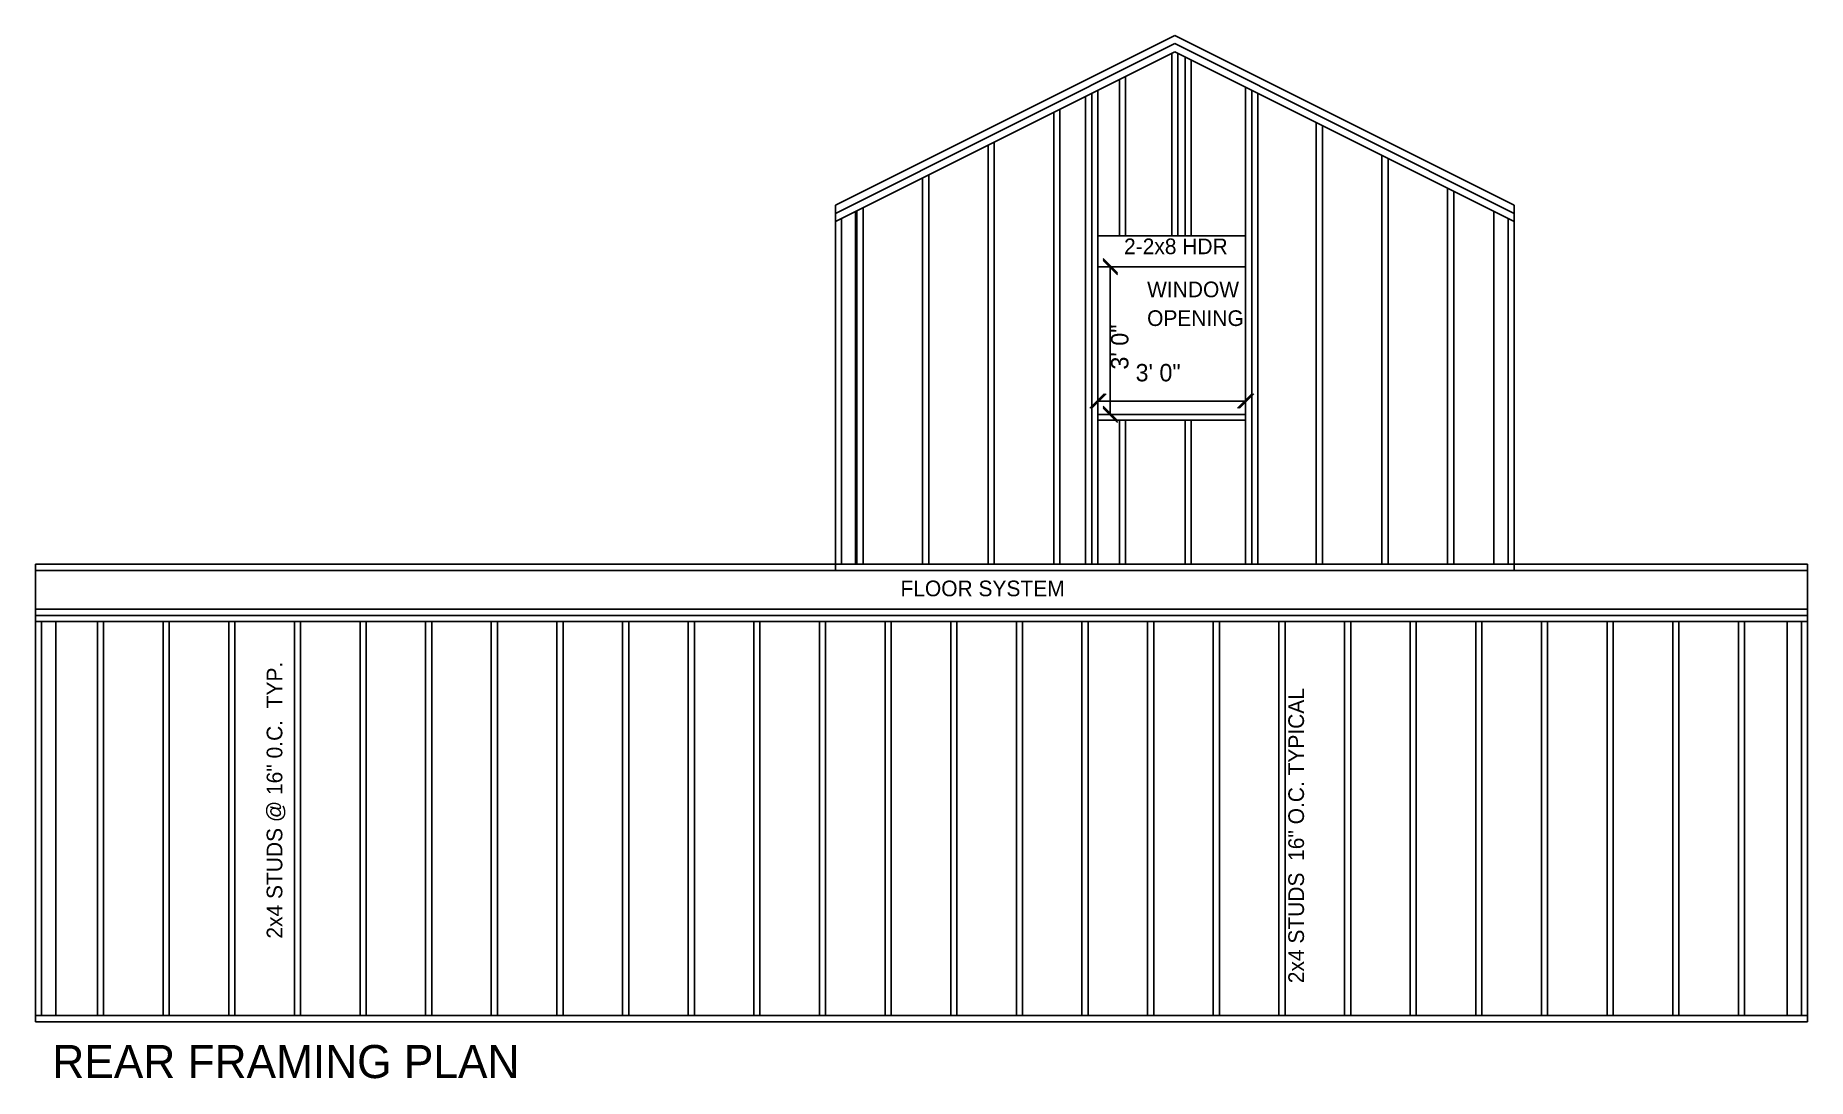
# Model space of a CAD drawing. Extents: x 542 to 974, y 138 to 392.
import ezdxf

# ---------------------------------------------------------------- set-up
doc = ezdxf.new("R2010")
doc.units = 0
for name, color, linetype in [('LAYER_11', 11, 'CONTINUOUS'), ('LAYER_12', 12, 'CONTINUOUS'), ('LAYER_2', 2, 'CONTINUOUS'), ('LAYER_4', 4, 'CONTINUOUS')]:
    doc.layers.add(name, color=color, linetype=linetype)

msp = doc.modelspace()

# ---------------------------------------------------------------- linework, layer by layer
at = {"layer": 'LAYER_11'}
for p, q in [((805.25, 333.875), (801.75, 337.375)), ((805.25, 333.625), (801.75, 337.125)), ((805.25, 333.375), (801.75, 336.875)), ((803.5, 299.375), (803.5, 335.375)), ((802, 304.375), (798.5, 300.875)), ((802.25, 304.375), (798.75, 300.875)), ((802.5, 304.375), (799, 300.875)), ((800.5, 302.625), (836.5, 302.625)), ((834.5, 300.875), (838, 304.375)), ((834.75, 300.875), (838.25, 304.375)), ((835, 300.875), (838.5, 304.375)), ((801.75, 301.375), (805.25, 297.875)), ((801.75, 301.125), (805.25, 297.625)), ((801.75, 300.875), (805.25, 297.375))]:
    msp.add_line(p, q, dxfattribs=at)
at = {"layer": 'LAYER_2'}
for p, q in [((736.5, 350.375), (819.25, 391.75)), ((736.5, 350.375), (819.25, 391.75)), ((736.5, 348.375), (819.25, 389.75)), ((736.5, 348.375), (819.25, 389.75)), ((819.25, 391.75), (902, 350.3752)), ((819.25, 389.75), (902, 348.3752)), ((736.5, 346.375), (819.25, 387.75)), ((736.5, 346.375), (819.25, 387.75)), ((818.5, 387.375), (818.5, 342.875)), ((819.25, 387.75), (902, 346.3752)), ((820, 387.375), (820, 342.875)), ((821.75, 386.5), (821.75, 342.875)), ((823.25, 385.75), (823.25, 342.875)), ((805.75, 381), (805.75, 342.875)), ((807.25, 381.75), (807.25, 342.875)), ((797.5, 376.875), (797.5, 262.875)), ((799, 377.625), (799, 262.875)), ((800.5, 378.375), (800.5, 262.875)), ((836.5, 379.125), (836.5, 262.875)), ((838, 378.375), (838, 262.875)), ((839.5, 377.625), (839.5, 262.875)), ((789.75, 373), (789.75, 262.875)), ((791.25, 373.75), (791.25, 262.875)), ((853.75, 370.5), (853.75, 262.875)), ((855.25, 369.75), (855.25, 262.875)), ((773.75, 365), (773.75, 262.875)), ((775.25, 365.75), (775.25, 262.875)), ((869.75, 362.5), (869.75, 262.875)), ((871.25, 361.75), (871.25, 262.875)), ((757.75, 357), (757.75, 262.875)), ((759.25, 357.75), (759.25, 262.875)), ((885.75, 354.5), (885.75, 262.875)), ((736.5, 350.375), (736.5, 261.375)), ((887.25, 353.75), (887.25, 262.875)), ((902, 350.375), (902, 261.375)), ((738, 347), (738, 262.875)), ((741.375, 348.75), (741.375, 262.875)), ((741.75, 349), (741.75, 262.875)), ((743.25, 349.75), (743.25, 262.875)), ((897, 348.875), (897, 262.875)), ((900.5, 347.125), (900.5, 262.875)), ((800.5, 342.875), (836.5, 342.875)), ((800.5, 335.375), (836.5, 335.375)), ((800.5, 299.375), (836.5, 299.375)), ((800.5, 298), (836.5, 298)), ((805.75, 298), (805.75, 262.875)), ((807.25, 298), (807.25, 262.875)), ((821.75, 298), (821.75, 262.875)), ((823.25, 298), (823.25, 262.875)), ((541.5, 262.875), (541.5, 151.375)), ((541.5, 262.875), (973.5, 262.875)), ((541.5, 261.375), (973.5, 261.375)), ((736.5, 261.375), (902, 261.375)), ((973.5, 262.875), (973.5, 151.375)), ((541.5, 251.875), (973.5, 251.875)), ((542.5, 251.875), (972.5, 251.875)), ((541.5, 250.375), (973.5, 250.375)), ((541.5, 248.875), (973.5, 248.875)), ((542.5, 250.375), (972.5, 250.375)), ((542.5, 248.875), (972.5, 248.875)), ((543, 248.875), (543, 152.875)), ((546.5, 248.875), (546.5, 152.875)), ((556.625, 248.875), (556.625, 152.875)), ((558.125, 248.875), (558.125, 152.875)), ((572.625, 248.875), (572.625, 152.875)), ((574.125, 248.875), (574.125, 152.875)), ((588.625, 248.875), (588.625, 152.875)), ((590.125, 248.875), (590.125, 152.875)), ((604.625, 248.875), (604.625, 152.875)), ((606.125, 248.875), (606.125, 152.875)), ((620.625, 248.875), (620.625, 152.875)), ((622.125, 248.875), (622.125, 152.875)), ((636.625, 248.875), (636.625, 152.875)), ((638.125, 248.875), (638.125, 152.875)), ((652.625, 248.875), (652.625, 152.875)), ((654.125, 248.875), (654.125, 152.875)), ((668.625, 248.875), (668.625, 152.875)), ((670.125, 248.875), (670.125, 152.875)), ((684.625, 248.875), (684.625, 152.875)), ((686.125, 248.875), (686.125, 152.875)), ((700.625, 248.875), (700.625, 152.875)), ((702.125, 248.875), (702.125, 152.875)), ((716.625, 248.875), (716.625, 152.875)), ((718.125, 248.875), (718.125, 152.875)), ((732.625, 248.875), (732.625, 152.875)), ((734.125, 248.875), (734.125, 152.875)), ((748.625, 248.875), (748.625, 152.875)), ((750.125, 248.875), (750.125, 152.875)), ((764.625, 248.875), (764.625, 152.875)), ((766.125, 248.875), (766.125, 152.875)), ((780.625, 248.875), (780.625, 152.875)), ((782.125, 248.875), (782.125, 152.875)), ((796.625, 248.875), (796.625, 152.875)), ((798.125, 248.875), (798.125, 152.875)), ((812.625, 248.875), (812.625, 152.875)), ((814.125, 248.875), (814.125, 152.875)), ((828.625, 248.875), (828.625, 152.875)), ((830.125, 248.875), (830.125, 152.875)), ((844.625, 248.875), (844.625, 152.875)), ((846.125, 248.875), (846.125, 152.875)), ((860.625, 248.875), (860.625, 152.875)), ((862.125, 248.875), (862.125, 152.875)), ((876.625, 248.875), (876.625, 152.875)), ((878.125, 248.875), (878.125, 152.875)), ((892.625, 248.875), (892.625, 152.875)), ((894.125, 248.875), (894.125, 152.875)), ((908.625, 248.875), (908.625, 152.875)), ((910.125, 248.875), (910.125, 152.875)), ((924.625, 248.875), (924.625, 152.875)), ((926.125, 248.875), (926.125, 152.875)), ((940.625, 248.875), (940.625, 152.875)), ((942.125, 248.875), (942.125, 152.875)), ((956.625, 248.875), (956.625, 152.875)), ((958.125, 248.875), (958.125, 152.875)), ((968.5, 248.875), (968.5, 152.875)), ((972, 248.875), (972, 152.875)), ((541.5, 152.875), (973.5, 152.875)), ((541.5, 151.375), (973.5, 151.375)), ((542.5, 152.875), (972.5, 152.875)), ((542.5, 151.375), (972.5, 151.375))]:
    msp.add_line(p, q, dxfattribs=at)

# ---------------------------------------------------------------- texts
at = {"layer": 'LAYER_11'}
msp.add_text('3\' 0"', height=4.24501, rotation=90, dxfattribs=at).set_placement((807.9375, 310.3125))
msp.add_text('3\' 0"', height=4.24501, dxfattribs=at).set_placement((809.6875, 307.4375))
at = {"layer": 'LAYER_12'}
for s, height, p in [('2-2x8 HDR', 3.82048, (806.875, 338.4375)), ('WINDOW', 3.82048, (812.5, 327.9375)), ('OPENING', 3.82048, (812.5, 320.9375)), ('FLOOR SYSTEM', 3.820481, (752.375, 255.0625))]:
    msp.add_text(s, height=height, dxfattribs=at).set_placement(p)
for s, p in [('2x4 STUDS @ 16" 0.C.  TYP.', (601.6875, 171.625)), ('2x4 STUDS  16" O.C. TYPICAL', (850.7441, 160.75))]:
    msp.add_text(s, height=3.820481, rotation=90, dxfattribs=at).set_placement(p)
at = {"layer": 'LAYER_4'}
msp.add_text('REAR FRAMING PLAN', height=8.065492, dxfattribs=at).set_placement((545.625, 137.625))

doc.saveas('drawing.dxf')
